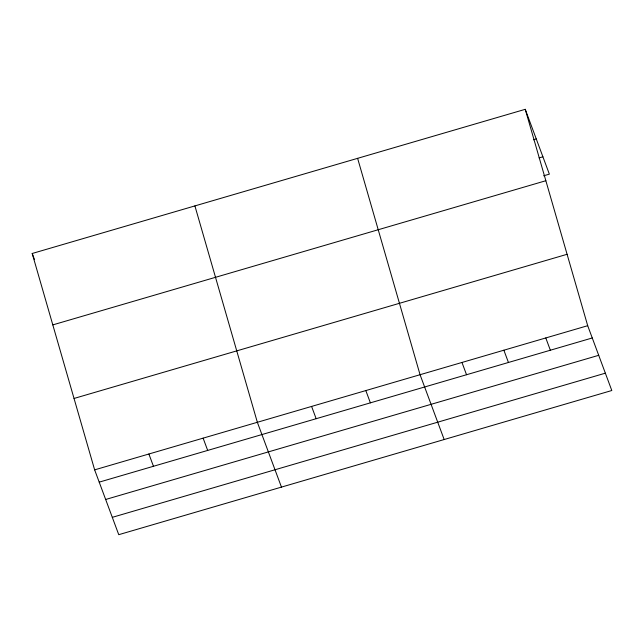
<?xml version="1.0" encoding="UTF-8"?>
<svg xmlns="http://www.w3.org/2000/svg" width="644" height="644" viewBox="0 0 644 644"><rect width="100%" height="100%" fill="white"/><g stroke="black" fill="none" stroke-linecap="round" stroke-linejoin="round"><path stroke-width="0.97" d="M525.246 109.319L587.698 325.695L611.8 390.514L118.754 534.681L94.644 469.862L32.2 253.486L525.246 109.319L549.356 174.138L543.641 175.804M533.401 139.772L536.259 138.935M539.092 157.909L542.908 156.798M52.808 324.89L545.854 180.723M74.036 398.459L567.09 254.291M94.644 469.862L587.698 325.695M99.216 482.139L592.263 337.971M105.664 499.478L598.711 355.311M112.306 517.341L605.352 373.174M545.782 337.947L550.354 350.223M503.874 350.207L508.446 362.483M461.965 362.459L466.538 374.736M444.167 439.53L420.057 374.711L357.613 158.335M365.824 390.57L370.389 402.846M311.591 406.428L316.156 418.705M281.46 487.106L257.35 422.287L194.907 205.911M203.118 438.145L207.682 450.422M148.885 454.004L153.449 466.28M32.2 253.486L34.486 259.629"/></g></svg>
